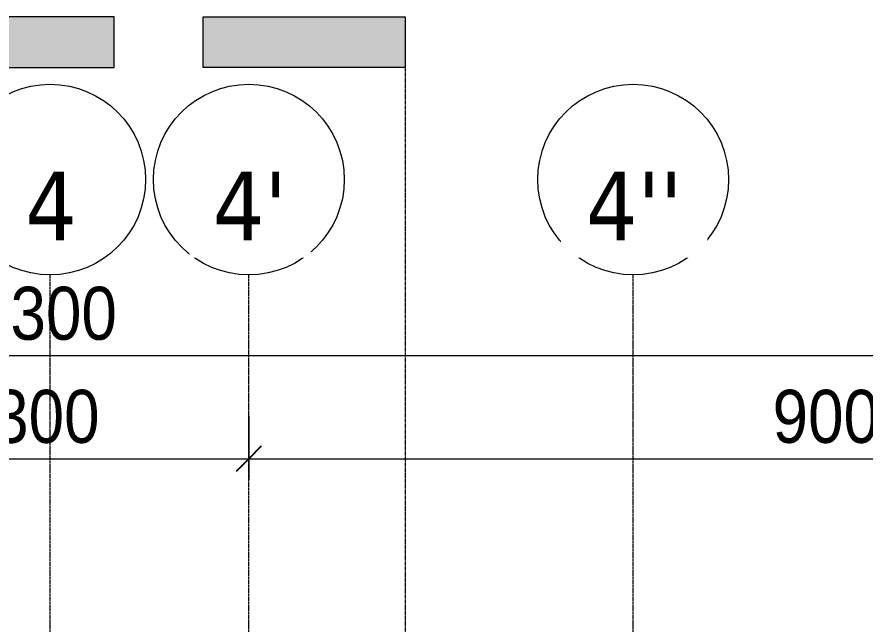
# Model space of a CAD drawing. Header units: millimetres. Extents: x 962 to 241049, y -15958 to 84407.
# Drawn here: x 107381 to 113782, y 79824 to 84407 of the extents above; entities that cross this region are included whole.
import ezdxf

# ---------------------------------------------------------------- set-up
doc = ezdxf.new("R2010")
doc.units = ezdxf.units.MM
doc.linetypes.add('Dash Dot 3_16_', pattern=[7.9375, 4.7625, -1.5875, 0, -1.5875])
doc.linetypes.add('Grid Line', pattern=[22.225, 12.7, -3.175, 3.175, -3.175])
for name, color, linetype, lineweight in [('A-ANNO-DIMS', 211, 'Continuous', 9), ('A-ANNO-DIMS-160', 211, 'Continuous', 9), ('G-ANNO-SYMB', 111, 'Continuous', 9), ('G-ANNO-SYMB-1', 111, 'Dash Dot 3_16_', 18), ('S-GRID-1', 1, 'Grid Line', 9), ('S-GRID-IDEN', 1, 'Continuous', 9)]:
    doc.layers.add(name, color=color, linetype=linetype, lineweight=lineweight)
doc.styles.add('Tahoma_B', font='tahomabd_0.ttf', dxfattribs={"height": 520})
doc.styles.add('UTM Avo', font='UTM Avo.ttf', dxfattribs={"width": 0.9, "height": 400})
doc.dimstyles.new('1_Dim_chi_tiet_2_5', dxfattribs={"dimscale": 304.8, "dimtxt": 399.720379, "dimasz": 0.629921, "dimexe": 0.524934, "dimexo": 0.0625, "dimgap": 0.052493, "dimtad": 1, "dimdec": 0, "dimrnd": 5, "dimzin": 0, "dimdsep": 46, "dimtxsty": 'UTM Avo', "dimblk1": 'OBLIQUE', "dimblk2": 'OBLIQUE', "dimsah": 1, "dimcen": 0.09, "dimdle": 0.524934, "dimazin": 0, "dimtfac": 1, "dimtdec": 4, "dimtix": 1, "dimtmove": 0, "dimatfit": 3, "dimfxl": 1.049869, "dimfxlon": 1, "dimtvp": 1, "dimtolj": 1, "dimtzin": 0, "dimarcsym": 2})

# ---------------------------------------------------------------- blocks, each defined once
blk = doc.blocks.new('Grid - M_Grid Head - Circle-353313-TKCS_MB TẦNG 1')
at = {"layer": 'S-GRID-IDEN'}
blk.add_circle((0, 0), 4.5, dxfattribs=at)
blk = doc.blocks.new('Section - 3_32_ x 3_8_-4701953-TKCS_MB TẦNG 1')
at = {"layer": 'G-ANNO-SYMB'}
blk.add_hatch(color=256, dxfattribs=at).paths.add_polyline_path([(0, 9.525), (0, 0), (-2.38125, 0), (-2.38125, 9.525)])
for p, q in [((0, 9.525), (-2.38125, 9.525)), ((-2.38125, 9.525), (-2.38125, 0)), ((0, 0), (0, 9.525)), ((-2.38125, 0), (0, 0))]:
    blk.add_line(p, q, dxfattribs=at)
blk = doc.blocks.new('DIMBLOCK136-TKCS_MB TẦNG 1')
at = {"layer": 'A-ANNO-DIMS-160'}
for p, q in [((105831.6, 81391.9), (105831.6, 80911.9)), ((105831.6, 81071.9), (105831.6, 81391.9)), ((109131.6, 81391.9), (109131.6, 80911.9)), ((109131.6, 81071.9), (109131.6, 81391.9)), ((105831.6, 81071.9), (109131.6, 81071.9))]:
    blk.add_line(p, q, dxfattribs=at)
at = {"layer": 'A-ANNO-DIMS-160', "lineweight": 25}
for p, q in [((105831.6, 81071.9), (105927.6, 81167.9)), ((109131.6, 81071.9), (109227.6, 81167.9)), ((105831.6, 81071.9), (105735.6, 80975.9)), ((109131.6, 81071.9), (109035.6, 80975.9))]:
    blk.add_line(p, q, dxfattribs=at)
at = {"layer": 'A-ANNO-DIMS-160', "color": 0, "insert": (106933.8, 81591.5), "char_height": 400, "width": 1314.636, "attachment_point": 1, "line_spacing_factor": 1.110334, "style": 'UTM Avo'}
blk.add_mtext('3300', dxfattribs=at)
blk = doc.blocks.new('_Oblique')
at = {"color": 0, "linetype": 'ByBlock', "lineweight": -2}
blk.add_line((-0.5, -0.5), (0.5, 0.5), dxfattribs=at)
blk = doc.blocks.new('DIMBLOCK137-TKCS_MB TẦNG 1')
at = {"layer": 'A-ANNO-DIMS-160'}
for p, q in [((109131.6, 81391.9), (109131.6, 80911.9)), ((109131.6, 81071.9), (109131.6, 81391.9)), ((118131.6, 81391.9), (118131.6, 80911.9)), ((118131.6, 81071.9), (118131.6, 81391.9)), ((109131.6, 81071.9), (118291.6, 81071.9))]:
    blk.add_line(p, q, dxfattribs=at)
at = {"layer": 'A-ANNO-DIMS-160', "lineweight": 25}
for p, q in [((109131.6, 81071.9), (109227.6, 81167.9)), ((118131.6, 81071.9), (118227.6, 81167.9)), ((109131.6, 81071.9), (109035.6, 80975.9)), ((118131.6, 81071.9), (118035.6, 80975.9))]:
    blk.add_line(p, q, dxfattribs=at)
at = {"layer": 'A-ANNO-DIMS-160', "color": 0, "insert": (113083.8, 81591.5), "char_height": 400, "width": 1314.636, "attachment_point": 1, "line_spacing_factor": 1.110334, "style": 'UTM Avo'}
blk.add_mtext('9000', dxfattribs=at)
blk = doc.blocks.new('DIMBLOCK138-TKCS_MB TẦNG 1')
at = {"layer": 'A-ANNO-DIMS-160'}
for p, q in [((96831.6, 82170.2), (96831.6, 81690.2)), ((96831.6, 81850.2), (96831.6, 82170.2)), ((118131.6, 82170.2), (118131.6, 81690.2)), ((118131.6, 81850.2), (118131.6, 82170.2)), ((96671.6, 81850.2), (118291.6, 81850.2))]:
    blk.add_line(p, q, dxfattribs=at)
at = {"layer": 'A-ANNO-DIMS-160', "lineweight": 25}
for p, q in [((96831.6, 81850.2), (96927.6, 81946.2)), ((118131.6, 81850.2), (118227.6, 81946.2)), ((96831.6, 81850.2), (96735.6, 81754.2)), ((118131.6, 81850.2), (118035.6, 81754.2))]:
    blk.add_line(p, q, dxfattribs=at)
at = {"layer": 'A-ANNO-DIMS-160', "color": 0, "insert": (106796.9, 82369.8), "char_height": 400, "width": 1643.295, "attachment_point": 1, "line_spacing_factor": 1.110334, "style": 'UTM Avo'}
blk.add_mtext('21300', dxfattribs=at)

msp = doc.modelspace()

# ---------------------------------------------------------------- linework, layer by layer
at = {"layer": 'G-ANNO-SYMB-1'}
msp.add_line((110310.4, 84025.7), (110310.4, 9773.9), dxfattribs=at)
at = {"layer": 'S-GRID-1'}
for p, q in [((107631.6, 78459.2), (107631.6, 82459.2)), ((109131.6, 78459.2), (109131.6, 82459.2)), ((112031.6, 78459.2), (112031.6, 82459.2))]:
    msp.add_line(p, q, dxfattribs=at)

# ---------------------------------------------------------------- block references
at = {"layer": 'G-ANNO-SYMB', "xscale": 159.9999999999999, "yscale": 159.9999999999999, "zscale": 159.9999999999999, "rotation": 269.9999999999996}
msp.add_blockref('Section - 3_32_ x 3_8_-4701953-TKCS_MB TẦNG 1', (106590.4, 84025.7), dxfattribs=at)
at = {"layer": 'G-ANNO-SYMB', "extrusion": (0, 0, -1), "xscale": 159.9999999999999, "yscale": 159.9999999999999, "zscale": 159.9999999999999, "rotation": 270.0000000000003}
msp.add_blockref('Section - 3_32_ x 3_8_-4701953-TKCS_MB TẦNG 1', (-110310.4, 84025.7), dxfattribs=at)
at = {"layer": 'S-GRID-IDEN', "xscale": 159.9999999999999, "yscale": 159.9999999999999, "zscale": 159.9999999999999}
for p in [(107631.6, 83179.2), (109131.6, 83179.2), (112031.6, 83179.2)]:
    msp.add_blockref('Grid - M_Grid Head - Circle-353313-TKCS_MB TẦNG 1', p, dxfattribs=at)

# ---------------------------------------------------------------- dimensions: what is measured, and where the dimension line sits
at = {"layer": 'A-ANNO-DIMS'}
for base, p1, p2, override, picture, middle in [((118131.6, 81850.2), (96831.6, 82170.2), (118131.6, 82170.2), {"dimpost": '<>', "dimfxl": 21300}, 'DIMBLOCK138-TKCS_MB TẦNG 1', (107481.6, 82073.2)), ((109131.6, 81071.9), (105831.6, 81391.9), (109131.6, 81391.9), {"dimpost": '<>', "dimfxl": 3300}, 'DIMBLOCK136-TKCS_MB TẦNG 1', (107481.6, 81294.9)), ((118131.6, 81071.9), (109131.6, 81391.9), (118131.6, 81391.9), {"dimpost": '<>', "dimfxl": 9000}, 'DIMBLOCK137-TKCS_MB TẦNG 1', (113631.6, 81294.9))]:
    dim = msp.add_linear_dim(base=base, p1=p1, p2=p2, dimstyle='1_Dim_chi_tiet_2_5', override=override, dxfattribs=at)
    dim.commit()
    dim.dimension.update_dxf_attribs({"geometry": picture, "text_midpoint": middle})

# ---------------------------------------------------------------- next in the draw order: texts
at = {"layer": 'S-GRID-IDEN', "char_height": 520, "attachment_point": 5, "line_spacing_factor": 0.996129, "style": 'Tahoma_B', "bg_fill": 3, "box_fill_scale": 1.25, "bg_fill_color": 256, "bg_fill_true_color": 13158600, "bg_fill_transparency": 0}
for s, insert, width in [('\\pt2031.9988,4063.9976,6096.0016,8128.0004,10159.9992,12191.998,14224.002,16256.0008,18287.9996,20319.9984,22352.0024,24384.0012,26416,28447.9988,30479.9976,32512.0016,34544.0004,36575.9992,38607.998,40640.002,42672.0008,44703.9996,46735.9984,48768.0024,50800.0012,52832,54863.9988,56895.9976,58928.0016,60960.0004,62991.9992,65023.998;4', (107639.1, 82979.5), 465.6), ("\\pt2031.9988,4063.9976,6096.0016,8128.0004,10159.9992,12191.998,14224.002,16256.0008,18287.9996,20319.9984,22352.0024,24384.0012,26416,28447.9988,30479.9976,32512.0016,34544.0004,36575.9992,38607.998,40640.002,42672.0008,44703.9996,46735.9984,48768.0024,50800.0012,52832,54863.9988,56895.9976,58928.0016,60960.0004,62991.9992,65023.998;4'", (109139.1, 82979.5), 656), ("\\pt2031.9988,4063.9976,6096.0016,8128.0004,10159.9992,12191.998,14224.002,16256.0008,18287.9996,20319.9984,22352.0024,24384.0012,26416,28447.9988,30479.9976,32512.0016,34544.0004,36575.9992,38607.998,40640.002,42672.0008,44703.9996,46735.9984,48768.0024,50800.0012,52832,54863.9988,56895.9976,58928.0016,60960.0004,62991.9992,65023.998;4''", (112039.1, 82979.5), 846.4)]:
    msp.add_mtext(s, dxfattribs=dict(at, insert=insert, width=width))

doc.saveas('drawing.dxf')
